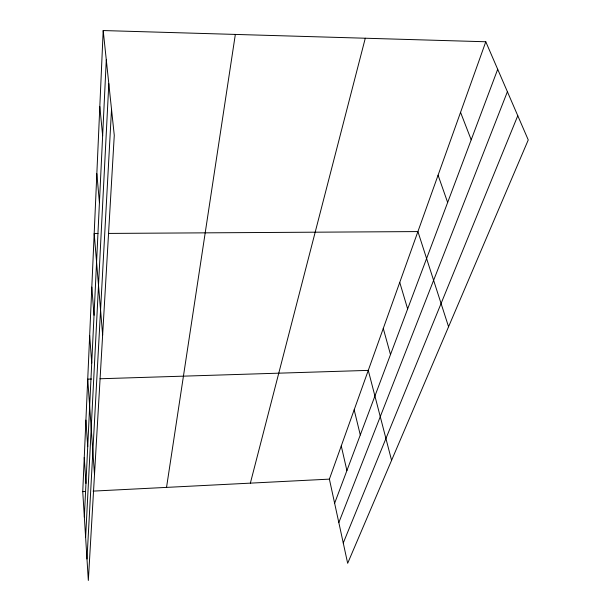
<?xml version="1.0" encoding="UTF-8"?>
<svg xmlns="http://www.w3.org/2000/svg" width="611" height="611" viewBox="0 0 611 611"><rect width="100%" height="100%" fill="white"/><g stroke="black" fill="none" stroke-linecap="round" stroke-linejoin="round"><path stroke-width="0.92" d="M103.19 30.55L114.272 135.329L88.335 580.45L82.745 491.634L103.19 30.55L485.791 41.762L528.255 139.934L347.667 563.304L329.39 479.131L485.791 41.762M84.341 517.028L106.283 59.802M85.624 537.428L108.811 83.707M86.983 558.989L111.523 109.361M166.536 487.387L235.342 34.422M250.365 483.141L365.286 38.233M334.629 503.243L497.698 69.287M338.83 522.581L507.397 91.711M343.26 542.996L517.777 115.716M82.745 491.634L85.555 491.488M93.063 491.114L329.39 479.131M91.52 379.026L87.732 379.141L94.499 474.564M100.036 378.759L368.28 370.381L391.582 460.358M97.989 233.486L94.193 233.509L102.64 334.92M108.437 233.425L417.916 231.577L448.566 326.755M460.557 112.332L471.196 139.804M438.072 175.204L447.649 202.462M399.747 282.397L407.644 308.945M383.273 328.451L390.498 354.556M354.174 409.828L360.284 434.963M341.259 445.946L346.903 470.569M99.822 106.535L102.64 135.741M96.844 173.7L99.425 202.676M91.818 287.094L94.025 315.268M89.672 335.393L91.734 363.056M85.914 420.108L87.717 446.664M84.257 457.448L85.952 483.423"/></g></svg>
